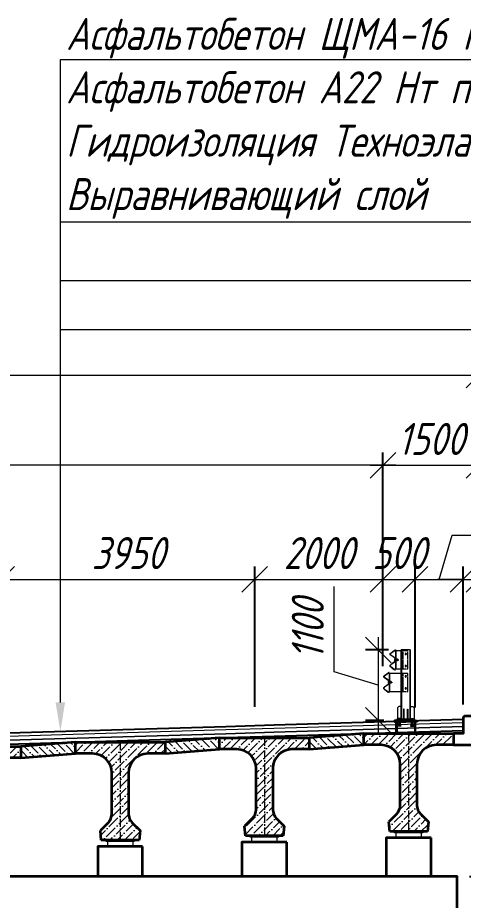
# Model space of a CAD drawing. Header units: millimetres. Extents: x 0 to 285450075, y -3000605 to 8125189010.
# Drawn here: x 7396534 to 7403488, y 38597 to 52371 of the extents above; entities that cross this region are included whole.
import ezdxf
from ezdxf import colors
from ezdxf.entities.mleader import LeaderData, LeaderLine
from ezdxf.math import Vec2, Vec3

# ---------------------------------------------------------------- set-up
doc = ezdxf.new("R2010")
doc.units = ezdxf.units.MM
for name, pattern in [('ACAD_ISO02W100', [15, 12, -3]), ('ACAD_ISO10W100', [18.5, 12, -3, 0.5, -3]), ('осевая', [2, 1.25, -0.25, 0.25, -0.25])]:
    doc.linetypes.add(name, pattern=pattern)
for name, color, linetype, lineweight in [('04_Невидимые', 3, 'Continuous', 13), ('1-Бетон', 106, 'Continuous', 35), ('1-Тонкая', 5, 'Continuous', 20), ('1-Штриховка', 8, 'Continuous', 9), ('ИС_Выноска', 3, 'Continuous', 18), ('ИС_Выноски', 3, 'Continuous', 18), ('ИС_Ось', 3, 'осевая', 18), ('ИС_Размер', 3, 'Continuous', 18)]:
    doc.layers.add(name, color=color, linetype=linetype, lineweight=lineweight)
doc.layers.add('Красный поперечник', color=1, linetype='Continuous')
doc.styles.add('0', font='isocpeur.ttf', dxfattribs={"width": 0.8, "oblique": 15})
doc.styles.add('ISOCPEUR', font='isocpeur.ttf', dxfattribs={"width": 0.8, "oblique": 15, "height": 2.5})
doc.dimstyles.new('М200', dxfattribs={"dimscale": 200, "dimtxt": 2.5, "dimasz": 2, "dimexe": 1, "dimexo": 1, "dimgap": 0.8, "dimtad": 1, "dimdec": 0, "dimzin": 0, "dimdsep": 46, "dimtxsty": '0', "dimblk": 'OBLIQUE', "dimcen": 0.09, "dimdle": 1, "dimclrd": 256, "dimclre": 256, "dimclrt": 256, "dimadec": 4, "dimazin": 0, "dimtfac": 1, "dimtdec": 0, "dimtmove": 1, "dimatfit": 2, "dimfxl": 1, "dimtolj": 1, "dimtzin": 0, "dimlwd": -1, "dimarcsym": 0})

# ---------------------------------------------------------------- blocks, each defined once
blk = doc.blocks.new('1530')
at = {"layer": '1-Штриховка'}
h = blk.add_hatch(dxfattribs=at)
h.set_pattern_fill('ANSI36', color=256, scale=25, style=0)
h.set_pattern_definition([(45, (-1571632.81, 568569.22), (42.0949506, 154.348152), [198.4375, -39.6875, 0, -39.6875])])
h.paths.add_polyline_path([(130, -480), (130, -1117, 0.198927), (189, -1259), (310, -1380), (295, -1530), (-295, -1530), (-310, -1380), (-189, -1259, 0.198898), (-130, -1117), (-130, -480, 0.414214), (-430, -180), (-700, -180), (-700, 0), (700, 0), (700, -180), (430, -180, 0.414224)])
at = {"layer": '1-Бетон'}
for p, q in [((-700, 0), (700, 0)), ((-700, -180), (-700, 0)), ((700, 0), (700, -180)), ((-430, -180), (-700, -180)), ((700, -180), (430, -180)), ((-130, -1117), (-130, -480)), ((130, -480), (130, -1117)), ((-189, -1259), (-310, -1380)), ((189, -1259), (310, -1380)), ((-295, -1530), (-310, -1380)), ((310, -1380), (295, -1530)), ((295, -1530), (-295, -1530))]:
    blk.add_line(p, q, dxfattribs=at)
for centre, radius, start, end in [((-430, -480), 300, 0, 90), ((430, -480), 300, 90, 180), ((-330, -1117), 200, 315.0289, 359.9744), ((330, -1117), 200, 180.0256, 224.9711)]:
    blk.add_arc(centre, radius, start, end, dxfattribs=at)
at = {"layer": 'ИС_Ось', "ltscale": 100}
blk.add_line((0, 0), (0, -1530), dxfattribs=at)
blk = doc.blocks.new('_OBLIQUE')
at = {"color": 0, "linetype": 'ByBlock', "lineweight": -2}
blk.add_line((0.5, 0.5), (-0.5, -0.5), dxfattribs=at)
blk = doc.blocks.new('*D1116')
at = {"layer": 'Defpoints', "color": 0, "linetype": 'Continuous', "transparency": 16777216}
for p in [(7402234, 43606), (7402234, 42049), (7400234, 41417)]:
    blk.add_point(p, dxfattribs=at)
at = {"layer": 'ИС_Размер', "lineweight": -2, "transparency": 16777216}
for p, q in [((7400234, 41617), (7400234, 43806)), ((7402234, 42249), (7402234, 43806))]:
    blk.add_line(p, q, dxfattribs=at)
at = {"layer": 'ИС_Размер', "transparency": 16777216}
blk.add_line((7400034, 43606), (7402434, 43606), dxfattribs=at)
at = {"layer": 'ИС_Размер', "linetype": 'Continuous', "transparency": 16777216, "xscale": 400, "yscale": 400, "zscale": 400, "rotation": 180}
blk.add_blockref('_OBLIQUE', (7400234, 43606), dxfattribs=at)
at = {"layer": 'ИС_Размер', "linetype": 'Continuous', "transparency": 16777216, "xscale": 400, "yscale": 400, "zscale": 400}
blk.add_blockref('_OBLIQUE', (7402234, 43606), dxfattribs=at)
at = {"layer": 'ИС_Размер', "linetype": 'Continuous', "transparency": 16777216, "insert": (7401234, 44016), "char_height": 500, "attachment_point": 5, "style": '0'}
blk.add_mtext('\\A1;2000', dxfattribs=at)
blk = doc.blocks.new('*D1117')
at = {"layer": 'Defpoints', "color": 0, "transparency": 16777216}
for p in [(7403734, 43606), (7403484, 41452), (7403734, 41452)]:
    blk.add_point(p, dxfattribs=at)
at = {"layer": 'ИС_Размер', "lineweight": -2, "transparency": 16777216}
for p, q in [((7403484, 41652), (7403484, 43806)), ((7403734, 41652), (7403734, 43806))]:
    blk.add_line(p, q, dxfattribs=at)
at = {"layer": 'ИС_Размер', "transparency": 16777216}
for p, q in [((7403484, 43606), (7403084, 43606)), ((7403484, 43606), (7403734, 43606)), ((7403734, 43606), (7404134, 43606))]:
    blk.add_line(p, q, dxfattribs=at)
at = {"layer": 'ИС_Размер', "transparency": 16777216, "xscale": 400, "yscale": 400, "zscale": 400}
blk.add_blockref('_OBLIQUE', (7403484, 43606), dxfattribs=at)
at = {"layer": 'ИС_Размер', "transparency": 16777216, "xscale": 400, "yscale": 400, "zscale": 400, "rotation": 180}
blk.add_blockref('_OBLIQUE', (7403734, 43606), dxfattribs=at)
at = {"layer": 'ИС_Размер', "transparency": 16777216, "insert": (7404321, 43797), "char_height": 500, "attachment_point": 5, "style": '0'}
blk.add_mtext('\\A1;250', dxfattribs=at)
blk = doc.blocks.new('*D1118')
at = {"layer": 'Defpoints', "color": 0, "transparency": 16777216}
for p in [(7402734, 43606), (7402234, 42049), (7402734, 41409)]:
    blk.add_point(p, dxfattribs=at)
at = {"layer": 'ИС_Размер', "lineweight": -2, "transparency": 16777216}
for p, q in [((7402234, 42249), (7402234, 43806)), ((7402734, 41609), (7402734, 43806))]:
    blk.add_line(p, q, dxfattribs=at)
at = {"layer": 'ИС_Размер', "transparency": 16777216}
blk.add_line((7402034, 43606), (7402934, 43606), dxfattribs=at)
at = {"layer": 'ИС_Размер', "transparency": 16777216, "xscale": 400, "yscale": 400, "zscale": 400, "rotation": 180}
blk.add_blockref('_OBLIQUE', (7402234, 43606), dxfattribs=at)
at = {"layer": 'ИС_Размер', "transparency": 16777216, "xscale": 400, "yscale": 400, "zscale": 400}
blk.add_blockref('_OBLIQUE', (7402734, 43606), dxfattribs=at)
at = {"layer": 'ИС_Размер', "transparency": 16777216, "insert": (7402484, 44016), "char_height": 500, "attachment_point": 5, "style": '0'}
blk.add_mtext('\\A1;500', dxfattribs=at)
blk = doc.blocks.new('*D1119')
at = {"layer": 'Defpoints', "color": 0, "transparency": 16777216}
for p in [(7403484, 43606), (7402734, 41409), (7403484, 41452)]:
    blk.add_point(p, dxfattribs=at)
at = {"layer": 'ИС_Размер', "transparency": 16777216}
for p, q in [((7403109, 43606), (7403316, 44296)), ((7403316, 44296), (7404530, 44296)), ((7402534, 43606), (7403684, 43606))]:
    blk.add_line(p, q, dxfattribs=at)
at = {"layer": 'ИС_Размер', "lineweight": -2, "transparency": 16777216}
for p, q in [((7402734, 41609), (7402734, 43806)), ((7403484, 41652), (7403484, 43806))]:
    blk.add_line(p, q, dxfattribs=at)
at = {"layer": 'ИС_Размер', "transparency": 16777216, "xscale": 400, "yscale": 400, "zscale": 400, "rotation": 180}
blk.add_blockref('_OBLIQUE', (7402734, 43606), dxfattribs=at)
at = {"layer": 'ИС_Размер', "transparency": 16777216, "xscale": 400, "yscale": 400, "zscale": 400}
blk.add_blockref('_OBLIQUE', (7403484, 43606), dxfattribs=at)
at = {"layer": 'ИС_Размер', "transparency": 16777216, "insert": (7403923, 44706), "char_height": 500, "attachment_point": 5, "style": '0'}
blk.add_mtext('\\A1;750', dxfattribs=at)
blk = doc.blocks.new('*D1120')
at = {"layer": 'Defpoints', "color": 0, "linetype": 'Continuous', "transparency": 16777216}
for p in [(7403734, 46793), (7372285, 41553), (7403734, 41452)]:
    blk.add_point(p, dxfattribs=at)
at = {"layer": 'ИС_Размер', "lineweight": -2, "transparency": 16777216}
for p, q in [((7372285, 41753), (7372285, 46993)), ((7403734, 41652), (7403734, 46993))]:
    blk.add_line(p, q, dxfattribs=at)
at = {"layer": 'ИС_Размер', "transparency": 16777216}
blk.add_line((7372085, 46793), (7403934, 46793), dxfattribs=at)
at = {"layer": 'ИС_Размер', "linetype": 'Continuous', "transparency": 16777216, "xscale": 400, "yscale": 400, "zscale": 400, "rotation": 180}
blk.add_blockref('_OBLIQUE', (7372285, 46793), dxfattribs=at)
at = {"layer": 'ИС_Размер', "linetype": 'Continuous', "transparency": 16777216, "xscale": 400, "yscale": 400, "zscale": 400}
blk.add_blockref('_OBLIQUE', (7403734, 46793), dxfattribs=at)
at = {"layer": 'ИС_Размер', "linetype": 'Continuous', "transparency": 16777216, "insert": (7388010, 47203), "char_height": 500, "attachment_point": 5, "style": '0'}
blk.add_mtext('\\A1;31450', dxfattribs=at)
blk = doc.blocks.new('*D1121')
at = {"layer": 'Defpoints', "color": 0, "linetype": 'Continuous', "transparency": 16777216}
for p in [(7388384, 45387), (7402234, 42049), (7388384, 41061)]:
    blk.add_point(p, dxfattribs=at)
at = {"layer": 'ИС_Размер', "lineweight": -2, "transparency": 16777216}
for p, q in [((7388384, 41261), (7388384, 45587)), ((7402234, 42249), (7402234, 45587))]:
    blk.add_line(p, q, dxfattribs=at)
at = {"layer": 'ИС_Размер', "transparency": 16777216}
blk.add_line((7402434, 45387), (7388184, 45387), dxfattribs=at)
at = {"layer": 'ИС_Размер', "linetype": 'Continuous', "transparency": 16777216, "xscale": 400, "yscale": 400, "zscale": 400, "rotation": 180}
blk.add_blockref('_OBLIQUE', (7388384, 45387), dxfattribs=at)
at = {"layer": 'ИС_Размер', "linetype": 'Continuous', "transparency": 16777216, "xscale": 400, "yscale": 400, "zscale": 400}
blk.add_blockref('_OBLIQUE', (7402234, 45387), dxfattribs=at)
at = {"layer": 'ИС_Размер', "linetype": 'Continuous', "transparency": 16777216, "insert": (7395309, 45797), "char_height": 500, "attachment_point": 5, "style": '0'}
blk.add_mtext('\\A1;13850', dxfattribs=at)
blk = doc.blocks.new('*D1131')
at = {"layer": 'Defpoints', "color": 0, "linetype": 'Continuous', "transparency": 16777216}
for p in [(7400234, 43606), (7400234, 41417), (7396284, 41290)]:
    blk.add_point(p, dxfattribs=at)
at = {"layer": 'ИС_Размер', "lineweight": -2, "transparency": 16777216}
for p, q in [((7396284, 41490), (7396284, 43806)), ((7400234, 41617), (7400234, 43806))]:
    blk.add_line(p, q, dxfattribs=at)
at = {"layer": 'ИС_Размер', "transparency": 16777216}
blk.add_line((7396084, 43606), (7400434, 43606), dxfattribs=at)
at = {"layer": 'ИС_Размер', "linetype": 'Continuous', "transparency": 16777216, "xscale": 400, "yscale": 400, "zscale": 400, "rotation": 180}
blk.add_blockref('_OBLIQUE', (7396284, 43606), dxfattribs=at)
at = {"layer": 'ИС_Размер', "linetype": 'Continuous', "transparency": 16777216, "xscale": 400, "yscale": 400, "zscale": 400}
blk.add_blockref('_OBLIQUE', (7400234, 43606), dxfattribs=at)
at = {"layer": 'ИС_Размер', "linetype": 'Continuous', "transparency": 16777216, "insert": (7398259, 44016), "char_height": 500, "attachment_point": 5, "style": '0'}
blk.add_mtext('\\A1;3950', dxfattribs=at)
blk = doc.blocks.new('*D1233')
at = {"layer": 'Defpoints', "color": 0, "linetype": 'Continuous', "transparency": 16777216}
for p in [(7403384, 38972, 5778), (7401484, 37472, 5778), (7405131, 37472)]:
    blk.add_point(p, dxfattribs=at)
at = {"layer": 'ИС_Размер', "transparency": 16777216}
blk.add_line((7405131, 39172), (7405131, 37272), dxfattribs=at)
at = {"layer": 'ИС_Размер', "lineweight": -2, "transparency": 16777216}
for p, q in [((7403584, 38972), (7405331, 38972)), ((7401684, 37472), (7405331, 37472))]:
    blk.add_line(p, q, dxfattribs=at)
at = {"layer": 'ИС_Размер', "linetype": 'Continuous', "transparency": 16777216, "xscale": 400, "yscale": 400, "zscale": 400}
for p, rotation in [((7405131, 38972), 90), ((7405131, 37472), 270)]:
    blk.add_blockref('_OBLIQUE', p, dxfattribs=dict(at, rotation=rotation))
at = {"layer": 'ИС_Размер', "linetype": 'Continuous', "transparency": 16777216, "insert": (7404721, 38222), "char_height": 500, "attachment_point": 5, "rotation": 90, "style": '0'}
blk.add_mtext('\\A1;1500', dxfattribs=at)
blk = doc.blocks.new('*D1157')
at = {"layer": 'Defpoints', "color": 0, "linetype": 'Continuous', "transparency": 16777216}
for p in [(7403734, 45387), (7402234, 43606, 5778), (7403734, 43606, 5778)]:
    blk.add_point(p, dxfattribs=at)
at = {"layer": 'ИС_Размер', "lineweight": -2, "transparency": 16777216}
for p, q in [((7402234, 43806), (7402234, 45587)), ((7403734, 43806), (7403734, 45587))]:
    blk.add_line(p, q, dxfattribs=at)
at = {"layer": 'ИС_Размер', "transparency": 16777216}
blk.add_line((7402034, 45387), (7403934, 45387), dxfattribs=at)
at = {"layer": 'ИС_Размер', "linetype": 'Continuous', "transparency": 16777216, "xscale": 400, "yscale": 400, "zscale": 400, "rotation": 180}
blk.add_blockref('_OBLIQUE', (7402234, 45387), dxfattribs=at)
at = {"layer": 'ИС_Размер', "linetype": 'Continuous', "transparency": 16777216, "xscale": 400, "yscale": 400, "zscale": 400}
blk.add_blockref('_OBLIQUE', (7403734, 45387), dxfattribs=at)
at = {"layer": 'ИС_Размер', "linetype": 'Continuous', "transparency": 16777216, "insert": (7402984, 45797), "char_height": 500, "attachment_point": 5, "style": '0'}
blk.add_mtext('\\A1;1500', dxfattribs=at)
blk = doc.blocks.new('_None')
blk = doc.blocks.new('*D1464')
at = {"layer": 'Defpoints', "color": 0, "transparency": 16777216}
for p in [(7402519, 42504), (7402161, 41404), (7402449, 41404)]:
    blk.add_point(p, dxfattribs=at)
at = {"layer": 'ИС_Размер', "transparency": 16777216}
for p, q in [((7401471, 42161), (7401471, 43495)), ((7402161, 42704), (7402161, 41204)), ((7402161, 41954), (7401471, 42161))]:
    blk.add_line(p, q, dxfattribs=at)
at = {"layer": 'ИС_Размер', "lineweight": -2, "transparency": 16777216}
for p, q in [((7402319, 42504), (7401961, 42504)), ((7402249, 41404), (7401961, 41404))]:
    blk.add_line(p, q, dxfattribs=at)
at = {"layer": 'ИС_Размер', "transparency": 16777216, "xscale": 400, "yscale": 400, "zscale": 400}
for p, rotation in [((7402161, 42504), 90), ((7402161, 41404), 270)]:
    blk.add_blockref('_OBLIQUE', p, dxfattribs=dict(at, rotation=rotation))
at = {"layer": 'ИС_Размер', "transparency": 16777216, "insert": (7401061, 42828), "char_height": 500, "attachment_point": 5, "rotation": 90, "style": '0'}
blk.add_mtext('\\A1;1100', dxfattribs=at)
blk = doc.blocks.new('Барьерка3')
at = {"lineweight": 15}
for p, q in [((1026, 1779), (1026, 699)), ((1026, 1779), (1166, 1779)), ((1034, 1779), (1034, 699)), ((1159, 699), (1159, 1779)), ((1166, 699), (1166, 1779)), ((1166, 1763), (1256, 1763)), ((1252, 1763), (1252, 1483)), ((1256, 1779), (1255, 1775)), ((1255, 1775), (1261, 1774)), ((1256, 1779), (1262, 1778)), ((1256, 1763), (1256, 1483)), ((1328, 1727), (1267, 1771)), ((1267, 1657), (1328, 1700)), ((1330, 1730), (1270, 1774)), ((1270, 1654), (1330, 1696)), ((1213, 1628), (1213, 1617)), ((1213, 1628), (1225, 1628)), ((1213, 1617), (1225, 1617)), ((1225, 1633), (1225, 1613)), ((1226, 1636), (1233, 1636)), ((1226, 1610), (1233, 1610)), ((1234, 1633), (1234, 1613)), ((1234, 1633), (1234, 1613)), ((1235, 1636), (1250, 1636)), ((1235, 1636), (1240, 1636)), ((1235, 1610), (1250, 1610)), ((1235, 1610), (1240, 1610)), ((1239, 1628), (1250, 1628)), ((1239, 1617), (1250, 1617)), ((1250, 1601), (1250, 1645)), ((1250, 1645), (1252, 1645)), ((1252, 1601), (1250, 1601)), ((1252, 1645), (1252, 1601)), ((1260, 1638), (1260, 1607)), ((1267, 1589), (1328, 1546)), ((1328, 1519), (1267, 1475)), ((1270, 1592), (1330, 1549)), ((1330, 1515), (1270, 1471)), ((1256, 1483), (1166, 1483)), ((1166, 1413), (1356, 1413)), ((1261, 1472), (1255, 1471)), ((1256, 1467), (1255, 1471)), ((1262, 1468), (1256, 1467)), ((1352, 1413), (1352, 1133)), ((1356, 1429), (1355, 1425)), ((1355, 1425), (1361, 1424)), ((1356, 1429), (1362, 1428)), ((1356, 1413), (1356, 1133)), ((1428, 1377), (1367, 1421)), ((1430, 1380), (1370, 1424)), ((1360, 1288), (1360, 1257)), ((1367, 1307), (1428, 1350)), ((1370, 1304), (1430, 1346)), ((1370, 1242), (1430, 1199)), ((1356, 1133), (1166, 1133)), ((1361, 1122), (1355, 1121)), ((1356, 1117), (1355, 1121)), ((1362, 1118), (1356, 1117)), ((1367, 1239), (1428, 1196)), ((1428, 1169), (1367, 1125)), ((1430, 1165), (1370, 1121)), ((980, 699), (980, 709)), ((1012, 709), (980, 709)), ((980, 699), (980, 709)), ((1006, 709), (980, 709)), ((996, 699), (980, 699)), ((1012, 699), (980, 699)), ((989, 699), (989, 709)), ((989, 699), (989, 709)), ((989, 699), (989, 709)), ((989, 699), (989, 709)), ((1003, 699), (1003, 709)), ((1003, 699), (1003, 709)), ((1003, 699), (1003, 709)), ((1003, 699), (1003, 709)), ((1003, 699), (1003, 709)), ((1003, 699), (1003, 709)), ((1003, 699), (1003, 709)), ((1003, 699), (1003, 709)), ((1003, 699), (1003, 709)), ((1003, 699), (1003, 709)), ((1010, 709), (1006, 709)), ((1012, 701), (1012, 709)), ((1012, 699), (1012, 707)), ((1012, 699), (1012, 707)), ((1012, 701), (1012, 707)), ((1012, 699), (1012, 707)), ((1012, 699), (1012, 707)), ((1180, 701), (1180, 709)), ((1180, 709), (1212, 709)), ((1180, 699), (1180, 707)), ((1180, 699), (1180, 707)), ((1180, 701), (1180, 707)), ((1180, 699), (1180, 707)), ((1180, 699), (1180, 707)), ((1180, 699), (1212, 699)), ((1182, 709), (1186, 709)), ((1186, 709), (1212, 709)), ((1189, 699), (1189, 709)), ((1189, 699), (1189, 709)), ((1189, 699), (1189, 709)), ((1189, 699), (1189, 709)), ((1189, 699), (1189, 709)), ((1189, 699), (1189, 709)), ((1189, 699), (1189, 709)), ((1189, 699), (1189, 709)), ((1189, 699), (1189, 709)), ((1189, 699), (1189, 709)), ((1196, 699), (1212, 699)), ((1203, 699), (1203, 709)), ((1203, 699), (1203, 709)), ((1203, 699), (1203, 709)), ((1203, 699), (1203, 709)), ((1212, 699), (1212, 709)), ((1212, 699), (1212, 709))]:
    blk.add_line(p, q, dxfattribs=at)
at = {"color": 3, "linetype": 'ACAD_ISO02W100', "lineweight": 15, "ltscale": 2}
for p, q in [((1063, 1763), (1166, 1763)), ((1063, 1483), (1063, 1763)), ((1138, 1483), (1138, 1763)), ((1166, 1483), (1063, 1483)), ((1063, 1413), (1166, 1413)), ((1063, 1133), (1063, 1413)), ((1138, 1133), (1138, 1413)), ((1166, 1133), (1063, 1133)), ((983, 679), (983, 659)), ((984, 659), (984, 599)), ((985, 679), (985, 659)), ((1007, 679), (1007, 659)), ((1008, 659), (1008, 599)), ((1009, 679), (1009, 659)), ((1183, 679), (1183, 659)), ((1184, 659), (1184, 599)), ((1185, 679), (1185, 659)), ((1207, 679), (1207, 659)), ((1208, 659), (1208, 599)), ((1209, 679), (1209, 659))]:
    blk.add_line(p, q, dxfattribs=at)
at = {"color": 7, "lineweight": 15}
for p, q in [((1313, 1278), (1313, 1267)), ((1313, 1278), (1325, 1278)), ((1313, 1267), (1325, 1267)), ((1325, 1283), (1325, 1263)), ((1326, 1286), (1333, 1286)), ((1326, 1260), (1333, 1260)), ((1334, 1283), (1334, 1263)), ((1334, 1283), (1334, 1263)), ((1335, 1286), (1350, 1286)), ((1335, 1286), (1340, 1286)), ((1335, 1260), (1350, 1260)), ((1335, 1260), (1340, 1260)), ((1339, 1278), (1350, 1278)), ((1339, 1267), (1350, 1267))]:
    blk.add_line(p, q, dxfattribs=at)
at = {"lineweight": 15, "ltscale": 5}
for p, q in [((1350, 1251), (1350, 1295)), ((1350, 1295), (1352, 1295)), ((1352, 1251), (1350, 1251)), ((1352, 1295), (1352, 1251))]:
    blk.add_line(p, q, dxfattribs=at)
at = {"linetype": 'Continuous'}
for p, q in [((946, 477), (946, 659)), ((956, 659), (956, 477)), ((1237, 659), (1237, 477)), ((1246, 477), (1246, 659)), ((1246, 477), (946, 477))]:
    blk.add_line(p, q, dxfattribs=at)
at = {"linetype": 'ACAD_ISO10W100', "ltscale": 2.5}
for p, q in [((996, 685), (996, 587)), ((1196, 685), (1196, 587))]:
    blk.add_line(p, q, dxfattribs=at)
at = {"lineweight": 15}
blk.add_lwpolyline([(1260, 1638), (1264, 1638, -0.414214), (1270, 1632), (1270, 1625), (1266, 1625), (1266, 1621), (1270, 1621), (1270, 1614, -0.414214), (1264, 1608), (1260, 1608), (1260, 1638)], format="xyb", dxfattribs=at)
at = {"color": 7, "lineweight": 15}
blk.add_lwpolyline([(1360, 1288), (1364, 1288, -0.414214), (1370, 1282), (1370, 1275), (1366, 1275), (1366, 1271), (1370, 1271), (1370, 1264, -0.414214), (1364, 1258), (1360, 1258), (1360, 1288)], format="xyb", dxfattribs=at)
at = {"lineweight": 15}
for points in [[(1026, 897), (986, 897), (966, 877), (966, 699)], [(1166, 897), (1206, 897), (1226, 877), (1226, 699)]]:
    blk.add_lwpolyline(points, dxfattribs=at)
for points in [[(1071, 855), (1061, 855), (1061, 699), (1071, 699)], [(1121, 855), (1131, 855), (1131, 699), (1121, 699)], [(1236, 679), (956, 679), (956, 699), (1236, 699)]]:
    blk.add_lwpolyline(points, close=True, dxfattribs=at)
at = {"linetype": 'Continuous'}
for points in [[(1096, 679), (921, 679), (921, 659), (1096, 659)], [(1096, 679), (1271, 679), (1271, 659), (1096, 659)]]:
    blk.add_lwpolyline(points, dxfattribs=at)
blk.add_lwpolyline([(921, 659), (1271, 659), (1271, 679), (921, 679)], close=True, dxfattribs=at)
at = {"color": 3, "linetype": 'ACAD_ISO02W100', "lineweight": 15, "ltscale": 2}
for points in [[(971, 599), (1021, 599), (1021, 589), (971, 589)], [(982, 659), (1010, 659), (1010, 599), (982, 599)], [(1221, 599), (1171, 599), (1171, 589), (1221, 589)], [(1210, 659), (1182, 659), (1182, 599), (1210, 599)]]:
    blk.add_lwpolyline(points, close=True, dxfattribs=at)
at = {"lineweight": 15}
for centre in [(1096, 1718), (1096, 1528), (1096, 1368), (1096, 1178)]:
    blk.add_circle(centre, 10.9, dxfattribs=at)
for centre, radius, start, end in [((1280, 1637), 24, 122.4532, 180), ((1280, 1637), 20, 122.4532, 180), ((1258, 1758), 16, 53.8126, 78.6901), ((1258, 1758), 20, 53.8126, 78.6901), ((1319, 1713), 16, 302.4532, 57.5468), ((1319, 1713), 20, 302.4532, 57.5468), ((1280, 1609), 24, 180, 237.5468), ((1280, 1609), 20, 180, 237.5468), ((1319, 1532), 16, 302.4532, 57.5468), ((1319, 1532), 20, 302.4532, 57.5468), ((1258, 1487), 16, 281.3099, 306.1874), ((1258, 1487), 20, 281.3099, 306.1874), ((1358, 1408), 16, 53.8126, 78.6901), ((1358, 1408), 20, 53.8126, 78.6901), ((1419, 1363), 20, 302.4532, 57.5468), ((1380, 1287), 24, 122.4532, 180), ((1380, 1287), 20, 122.4532, 180), ((1419, 1363), 16, 302.4532, 57.5468), ((1358, 1137), 16, 281.3099, 306.1874), ((1358, 1137), 20, 281.3099, 306.1874), ((982, 707), 2, 90, 180), ((982, 701), 2, 180, 270), ((987, 707), 2, 0, 90), ((987, 701), 2, 270, 0), ((991, 707), 2, 90, 180), ((991, 701), 2, 180, 270), ((1001, 707), 2, 0, 90), ((1001, 701), 2, 270, 0), ((1005, 707), 2, 90, 180), ((1005, 701), 2, 180, 270), ((1010, 707), 2, 359.9996, 90), ((1010, 701), 2, 270, 0), ((1182, 707), 2, 90, 180.0004), ((1182, 701), 2, 180, 270), ((1187, 707), 2, 0, 90), ((1187, 701), 2, 270, 0), ((1191, 707), 2, 90, 180), ((1191, 701), 2, 180, 270), ((1201, 707), 2, 0, 90), ((1201, 701), 2, 270, 0), ((1205, 707), 2, 90, 180), ((1205, 701), 2, 180, 270), ((1210, 707), 2, 0, 90), ((1210, 701), 2, 270, 0)]:
    blk.add_arc(centre, radius, start, end, dxfattribs=at)
at = {"lineweight": 15, "ltscale": 0.2}
for centre, radius, start, end in [((1380, 1259), 24, 180, 237.5468), ((1380, 1259), 20, 180, 237.5468), ((1419, 1182), 16, 302.4532, 57.5468), ((1419, 1182), 20, 302.4532, 57.5468)]:
    blk.add_arc(centre, radius, start, end, dxfattribs=at)
at = {"lineweight": 15}
for centre, major_axis, start_param, end_param in [((1229, 1633), (3.23, 3.23), 1.691386, 2.356194), ((1229, 1633), (-3.23, 3.23), 0.785398, 2.356194), ((1229, 1624), (3.23, 3.23), 0.785398, 2.356194), ((1229, 1622), (-3.23, 3.23), 0.785398, 2.356194), ((1229, 1613), (3.23, 3.23), 0.785398, 2.356194), ((1229, 1613), (-3.23, 3.23), 0.785398, 1.450207), ((1229, 1633), (3.23, 3.23), 3.926991, 5.497787), ((1229, 1624), (-3.23, 3.23), 3.926991, 5.497787), ((1229, 1622), (3.23, 3.23), 3.926991, 5.497787), ((1229, 1613), (-3.23, 3.23), 3.926991, 5.497787), ((1229, 1633), (-3.23, 3.23), 3.926991, 4.5918), ((1229, 1613), (3.23, 3.23), 4.832978, 5.497787), ((1239, 1633), (3.23, 3.23), 1.691386, 2.356194), ((1239, 1633), (3.23, 3.23), 2.356194, 3.926991), ((1239, 1624), (-3.23, 3.23), -0.785398, 0.785398), ((1239, 1622), (3.23, 3.23), 2.356194, 3.926991), ((1239, 1613), (-3.23, 3.23), -0.785398, 0.785398), ((1239, 1613), (-3.23, 3.23), 0.785398, 1.450207)]:
    blk.add_ellipse(centre, major_axis=major_axis, ratio=1, start_param=start_param, end_param=end_param, dxfattribs=at)
at = {"color": 7, "lineweight": 15}
for centre, major_axis, start_param, end_param in [((1329, 1283), (3.23, 3.23), 1.691386, 2.356194), ((1329, 1283), (-3.23, 3.23), 0.785398, 2.356194), ((1329, 1274), (3.23, 3.23), 0.785398, 2.356194), ((1329, 1272), (-3.23, 3.23), 0.785398, 2.356194), ((1329, 1263), (3.23, 3.23), 0.785398, 2.356194), ((1329, 1263), (-3.23, 3.23), 0.785398, 1.450207), ((1329, 1283), (3.23, 3.23), 3.926991, 5.497787), ((1329, 1274), (-3.23, 3.23), 3.926991, 5.497787), ((1329, 1272), (3.23, 3.23), 3.926991, 5.497787), ((1329, 1263), (-3.23, 3.23), 3.926991, 5.497787), ((1329, 1283), (-3.23, 3.23), 3.926991, 4.5918), ((1329, 1263), (3.23, 3.23), 4.832978, 5.497787), ((1339, 1283), (3.23, 3.23), 1.691386, 2.356194), ((1339, 1283), (3.23, 3.23), 2.356194, 3.926991), ((1339, 1274), (-3.23, 3.23), -0.785398, 0.785398), ((1339, 1272), (3.23, 3.23), 2.356194, 3.926991), ((1339, 1263), (-3.23, 3.23), -0.785398, 0.785398), ((1339, 1263), (-3.23, 3.23), 0.785398, 1.450207)]:
    blk.add_ellipse(centre, major_axis=major_axis, ratio=1, start_param=start_param, end_param=end_param, dxfattribs=at)

msp = doc.modelspace()

# ---------------------------------------------------------------- hatches: boundary and pattern name
at = {"layer": '1-Штриховка'}
h = msp.add_hatch(dxfattribs=at)
h.set_pattern_fill('ANSI36', color=256, scale=25, angle=90, style=0)
h.set_pattern_definition([(135, (1672612.16, -5210950.3), (-154.3481521, 42.0949506), [198.4375, -39.6875, 0, -39.6875])])
h.paths.add_polyline_path([(7401934.5229, 41201.8216), (7401084.5229, 41134.3216), (7401084.5229, 40954.3216), (7401934.5229, 41021.8216)])
h = msp.add_hatch(dxfattribs=at)
h.set_pattern_fill('ANSI36', color=256, scale=25, angle=90, style=0)
h.set_pattern_definition([(135, (1668112.16, -5211085.3), (-154.3481521, 42.0949506), [198.4375, -39.6875, 0, -39.6875])])
h.paths.add_polyline_path([(7397434.5229, 41066.8216), (7396584.5229, 40999.3216), (7396584.5229, 40819.3216), (7397434.5229, 40886.8216)])
h = msp.add_hatch(dxfattribs=at)
h.set_pattern_fill('ANSI36', color=256, scale=25, angle=90, style=0)
h.set_pattern_definition([(135, (1670362.16, -5211017.8), (-154.3481521, 42.0949506), [198.4375, -39.6875, 0, -39.6875])])
h.paths.add_polyline_path([(7399684.5229, 41134.3216), (7398834.5229, 41066.8216), (7398834.5229, 40886.8216), (7399684.5229, 40954.3216)])

# ---------------------------------------------------------------- linework, layer by layer
at = {"layer": '04_Невидимые', "elevation": 5778.159}
for points in [[(7402854.5229, 39651.8216), (7402414.5229, 39651.8216), (7402414.5229, 39671.8216), (7402854.5229, 39671.8216)], [(7398354.5229, 39516.8216), (7397914.5229, 39516.8216), (7397914.5229, 39536.8216), (7398354.5229, 39536.8216)], [(7400604.5229, 39584.3216), (7400164.5229, 39584.3216), (7400164.5229, 39604.3216), (7400604.5229, 39604.3216)]]:
    msp.add_lwpolyline(points, close=True, dxfattribs=at)
at = {"layer": '1-Бетон', "elevation": 5778.159}
msp.add_lwpolyline([(7403334.5229, 41021.8216), (7403654.1058, 41021.8216, -1), (7403684.1058, 41021.8216), (7403714.3748, 41021.8216), (7403734.3748, 41041.8216), (7403734.3748, 41451.8216), (7403714.3748, 41471.8216), (7403504.3748, 41471.8216), (7403484.3748, 41451.6944), (7403484.3748, 41201.8216), (7403334.5229, 41201.8216)], format="xyb", dxfattribs=at)
for points in [[(7401084.5229, 40954.3216), (7401934.5229, 41021.8216), (7401934.5229, 41201.8216), (7401084.5229, 41134.3216)], [(7396584.5229, 40819.3216), (7397434.5229, 40886.8216), (7397434.5229, 41066.8216), (7396584.5229, 40999.3216)], [(7398834.5229, 40886.8216), (7399684.5229, 40954.3216), (7399684.5229, 41134.3216), (7398834.5229, 41066.8216)], [(7402984.5229, 39573.8216), (7402284.5229, 39573.8216), (7402284.5229, 38972.3113), (7402984.5229, 38972.3113)], [(7398484.5229, 39438.8216), (7397784.5229, 39438.8216), (7397784.5229, 38972.3113), (7398484.5229, 38972.3113)], [(7400734.5229, 39506.3216), (7400034.5229, 39506.3216), (7400034.5229, 38972.3113), (7400734.5229, 38972.3113)]]:
    msp.add_lwpolyline(points, close=True, dxfattribs=at)
msp.add_lwpolyline([(7388384.434, 38972.3113), (7403384.2561, 38972.3113), (7403384.0783, 38222.3113), (7401483.9005, 37472.3113), (7390284.0783, 37472.3113), (7388384.2561, 38222.3113), (7388384.434, 38972.3113)], dxfattribs=at)
at = {"layer": '1-Тонкая', "elevation": 5778.159}
for points in [[(7372534.315, 40425.3113), (7374484.7174, 40503.3274), (7375234.7174, 40525.8274), (7379184.7174, 40644.3274), (7384134.7174, 40792.8274), (7386034.7174, 40849.8274), (7387134.7174, 40882.8274), (7392084.7174, 41031.3274), (7396034.7174, 41149.8274), (7399784.7174, 41262.3274), (7400534.7174, 41284.8274), (7403484.3749, 41373.3171)], [(7372534.315, 40365.3113), (7374484.7174, 40443.3274), (7375234.7174, 40465.8274), (7379184.7174, 40584.3274), (7384134.7174, 40732.8274), (7386034.7174, 40789.8274), (7387134.7174, 40822.8274), (7392084.7174, 40971.3274), (7396034.7174, 41089.8274), (7399784.7174, 41202.3274), (7400534.7174, 41224.8274), (7403484.3749, 41313.3171)], [(7372534.315, 40360.3113), (7374484.7174, 40438.3274), (7375234.7174, 40460.8274), (7379184.7174, 40579.3274), (7384134.7174, 40727.8274), (7386034.7174, 40784.8274), (7387134.7174, 40817.8274), (7392084.7174, 40966.3274), (7396034.7174, 41084.8274), (7399784.7174, 41197.3274), (7400534.7174, 41219.8274), (7403484.3749, 41308.3171)]]:
    msp.add_lwpolyline(points, dxfattribs=at)
at = {"layer": 'Defpoints', "color": 252, "true_color": 0x939598, "elevation": 5778.159}
msp.add_lwpolyline([(7372534.315, 40300.3113), (7374484.7174, 40378.3274), (7375234.7174, 40400.8274), (7379184.7174, 40519.3274), (7384134.7174, 40667.8274), (7386034.7174, 40724.8274), (7387134.7174, 40757.8274), (7392084.7174, 40906.3274), (7396034.7174, 41024.8274), (7399784.7174, 41137.3274), (7400534.7174, 41159.8274), (7403484.3749, 41248.3171)], dxfattribs=at)
at = {"layer": 'ИС_Выноска'}
for p, q in [((7397200.4683, 49185.8795, 5778.159), (7410991.3083, 49185.8797, 5778.159)), ((7397200.4683, 48267.9061, 5778.159), (7410991.3083, 48267.9063, 5778.159)), ((7397200.4683, 47503.1486, 5778.159), (7410991.3083, 47503.1489, 5778.159))]:
    msp.add_line(p, q, dxfattribs=at)
at = {"layer": 'ИС_Размер', "elevation": 5778.159}
for points in [[(7400584.5229, 39584.3216), (7400184.5229, 39584.3216), (7400184.5229, 39506.3216), (7400584.5229, 39506.3216), (7400584.5229, 39584.3216)], [(7402834.5229, 39651.8216), (7402434.5229, 39651.8216), (7402434.5229, 39573.8216), (7402834.5229, 39573.8216), (7402834.5229, 39651.8216)], [(7398334.5229, 39516.8216), (7397934.5229, 39516.8216), (7397934.5229, 39438.8216), (7398334.5229, 39438.8216), (7398334.5229, 39516.8216)]]:
    msp.add_lwpolyline(points, dxfattribs=at)
at = {"layer": 'Красный поперечник', "elevation": 5778.159}
msp.add_lwpolyline([(7372534.315, 40475.3113), (7374484.7174, 40553.3274), (7375234.7174, 40575.8274), (7379184.7174, 40694.3274), (7384134.7174, 40842.8274), (7386034.7174, 40899.8274), (7387134.7174, 40932.8274), (7392084.7174, 41081.3274), (7396034.7174, 41199.8274), (7399784.7174, 41312.3274), (7400534.7174, 41334.8274), (7403484.3749, 41423.3171)], dxfattribs=at)

# ---------------------------------------------------------------- block references
at = {"xscale": -1}
msp.add_blockref('Барьерка3', (7403685.5723, 40725.2701, 5778.159), dxfattribs=at)
at = {"layer": 'ИС_Размер', "linetype": 'Continuous'}
for p in [(7402634.5229, 41201.8216, 5778.159), (7398134.5229, 41066.8216, 5778.159), (7400384.5229, 41134.3216, 5778.159), (7395884.5229, 40999.3216, 5778.159)]:
    msp.add_blockref('1530', p, dxfattribs=at)

# ---------------------------------------------------------------- dimensions: what is measured, and where the dimension line sits
for base, p1, p2, picture, middle in [((7403734.3748, 46792.7196, 5778.159), (7372284.6687, 41552.8385, 5778.159), (7403734.3748, 41451.8216, 5778.159), '*D1120', (7388009.5218, 47202.7196, 5778.159)), ((7388384.3129, 45387.1772, 5778.159), (7402234.3129, 42049.29, 5778.159), (7388384.3129, 41060.5639, 5778.159), '*D1121', (7395309.3129, 45797.1772, 5778.159)), ((7403734.3748, 45387.1772), (7402234.3129, 43606.3475, 5778.159), (7403734.3748, 43606.3475, 5778.159), '*D1157', (7402984.3438, 45797.1772)), ((7400234.3129, 43606.3475, 5778.159), (7396284.3129, 41290.0203, 5778.159), (7400234.3129, 41416.6306, 5778.159), '*D1131', (7398259.3129, 44016.3475, 5778.159)), ((7402234.3129, 43606.3475, 5778.159), (7400234.3129, 41416.6306, 5778.159), (7402234.3129, 42049.29, 5778.159), '*D1116', (7401234.3129, 44016.3475, 5778.159))]:
    dim = msp.add_linear_dim(base=base, p1=p1, p2=p2, dimstyle='М200', dxfattribs=at)
    dim.commit()
    dim.dimension.update_dxf_attribs({"geometry": picture, "text_midpoint": middle})
at = {"layer": 'ИС_Размер'}
dim = msp.add_linear_dim(base=(7403484.3748, 43606.3475, 5778.159), p1=(7402733.957, 41409.4377, 5778.159), p2=(7403484.3748, 41451.6944, 5778.159), dimstyle='М200', dxfattribs=at)
dim.commit()
dim.dimension.update_dxf_attribs({"geometry": '*D1119', "text_midpoint": (7403476.1659, 44706.3475, 5778.159)})
dim = msp.add_linear_dim(base=(7402733.957, 43606.3475, 5778.159), p1=(7402234.3129, 42049.29, 5778.159), p2=(7402733.957, 41409.4377, 5778.159), dimstyle='М200', dxfattribs=at)
dim.commit()
dim.dimension.update_dxf_attribs({"geometry": '*D1118', "text_midpoint": (7402484.1349, 43606.3475, 5778.159), "dimtype": 160})
dim = msp.add_linear_dim(base=(7403734.3748, 43606.3475, 5778.159), p1=(7403484.3748, 41451.6944, 5778.159), p2=(7403734.3748, 41451.8216, 5778.159), angle=180, dimstyle='М200', dxfattribs=at)
dim.commit()
dim.dimension.update_dxf_attribs({"geometry": '*D1117', "text_midpoint": (7404321.2714, 43386.7423, 5778.159), "dimtype": 160})
dim = msp.add_linear_dim(base=(7402161.4229, 41404.0235, 5778.159), p1=(7402519.315, 42504.0235, 5778.159), p2=(7402449.3146, 41404.0235, 5778.159), angle=90, dimstyle='М200', dxfattribs=at)
dim.commit()
dim.dimension.update_dxf_attribs({"geometry": '*D1464', "text_midpoint": (7401061.4229, 42321.0235, 5778.159)})
at = {"layer": 'ИС_Размер', "linetype": 'Continuous'}
dim = msp.add_linear_dim(base=(7405131.2868, 37472.3113), p1=(7403384.2561, 38972.3113, 5778.159), p2=(7401483.9005, 37472.3113, 5778.159), angle=90, dimstyle='М200', dxfattribs=at)
dim.commit()
dim.dimension.update_dxf_attribs({"geometry": '*D1233', "text_midpoint": (7404721.2868, 38222.3113)})

# ---------------------------------------------------------------- leaders
at = {"layer": 'ИС_Выноска', "ltscale": 0.5}
ml = msp.add_multileader_mtext('Standard', dxfattribs=at)
ml.set_content('\\A1;Асфальтобетон ЩМА-16 по ГОСТ 58406.1 на ПБВ60 по ГОСТ 52056-2003                            -50мм\\PАсфальтобетон А22 Нт по ГОСТ 58406.2-2020 на БНД 50/70 по ГОСТ 33133-2020               -60мм\\PГидроизоляция Техноэластмост С             -5 мм\\PВыравнивающий слой                      -min 30 мм', color=256, style='0')
ml.set_leader_properties(color=256, linetype='ByLayer', lineweight=-1)
ml.build(insert=Vec2(0, 0))
ml.multileader.update_dxf_attribs({"text_left_attachment_type": 6, "text_right_attachment_type": 6, "dogleg_length": 0.36, "arrow_head_size": 450, "scale": 75})
ctx = ml.context
ctx.base_point, ctx.scale, ctx.char_height, ctx.arrow_head_size, ctx.landing_gap_size, ctx.plane_origin, ctx.plane_x_axis, ctx.plane_y_axis = Vec3(7320685.2337, 51717.5023, 5778.159), 75, 500, 450, 18, Vec3(7320105.1262, 80742.9482, 5778.159), Vec3(1, 0.0000000247), Vec3(-0.0000000247, 1)
ctx.left_attachment, ctx.right_attachment = 6, 6
notes = []
notes.append((ctx, [(0, (1, 1, 0), (7320613.2337, 51717.5023, 5778.159), (1, 0.0000000247), 72, [(0, [(7320613.2337, 41234.7999, 5778.159)], 0, [])])]))
ctx.mtext.insert, ctx.mtext.text_direction, ctx.mtext.rotation, ctx.mtext.width, ctx.mtext.flow_direction = Vec3(7320703.2337, 52367.5023, 5778.159), Vec3(1, 0.0000000247), 0.0000000247, 14306.378366, 5
ml = msp.add_multileader_mtext('Standard', dxfattribs=at)
ml.set_content('\\A1;Асфальтобетон ЩМА-16 по ГОСТ 58406.1 на ПБВ60 по ГОСТ 52056-2003                            -50мм\\PАсфальтобетон А22 Нт по ГОСТ 58406.2-2020 на БНД 50/70 по ГОСТ 33133-2020               -60мм\\PГидроизоляция Техноэластмост С            -5 мм\\PВыравнивающий слой                      -min 30 мм', color=256, style='0')
ml.set_leader_properties(color=256, linetype='ByLayer', lineweight=-1)
ml.build(insert=Vec2(0, 0))
ml.multileader.update_dxf_attribs({"text_left_attachment_type": 6, "text_right_attachment_type": 6, "dogleg_length": 0.36, "arrow_head_size": 450, "scale": 75})
ctx = ml.context
ctx.base_point, ctx.scale, ctx.char_height, ctx.arrow_head_size, ctx.landing_gap_size, ctx.plane_origin, ctx.plane_x_axis, ctx.plane_y_axis = Vec3(7397272.4683, 51717.5023, 5778.159), 75, 500, 450, 18, Vec3(7396692.3609, 80742.9482, 5778.159), Vec3(1, 0.0000000247), Vec3(-0.0000000247, 1)
ctx.left_attachment, ctx.right_attachment = 6, 6
notes.append((ctx, [(0, (1, 1, 0), (7397200.4683, 51717.5023, 5778.159), (1, 0.0000000247), 72, [(0, [(7397200.4683, 41234.7999, 5778.159)], 0, [])])]))
ctx.mtext.insert, ctx.mtext.text_direction, ctx.mtext.rotation, ctx.mtext.width, ctx.mtext.flow_direction = Vec3(7397290.4683, 52367.5023, 5778.159), Vec3(1, 0.0000000247), 0.0000000247, 14306.378366, 5
at = {"layer": 'ИС_Выноски'}
ml = msp.add_multileader_mtext('Standard', dxfattribs=at)
ml.set_content('Ось водоотвода ', color=256, style='ISOCPEUR')
ml.set_leader_properties(color=256, linetype='ByLayer', lineweight=-1)
ml.set_arrow_properties(name='NONE')
ml.build(insert=Vec2(0, 0))
ml.multileader.update_dxf_attribs({"text_left_attachment_type": 6, "text_right_attachment_type": 6, "dogleg_length": 0.36, "arrow_head_size": 600, "scale": 50})
ctx = ml.context
ctx.base_point, ctx.scale, ctx.char_height, ctx.arrow_head_size, ctx.landing_gap_size, ctx.plane_origin = Vec3(7292610.0323, 42600), 50, 500, 600, 9, Vec3(7310228.4823, 38218.1245)
ctx.left_attachment, ctx.right_attachment, ctx.text_align_type = 6, 6, 1
notes.append((ctx, [(1, (1, 1, 0), (7295682.5278, 42600), (-1, 0), 80.5209, [(1, [(7296167.4362, 41820)], 0, [])])]))
ctx.mtext.insert, ctx.mtext.width, ctx.mtext.alignment, ctx.mtext.flow_direction = Vec3(7294106.0196, 43200), 4099.251767, 2, 5
ml = msp.add_multileader_mtext('Standard', dxfattribs=at)
ml.set_content('Ось водоотвода ', color=256, style='ISOCPEUR')
ml.set_leader_properties(color=256, linetype='ByLayer', lineweight=-1)
ml.set_arrow_properties(name='NONE')
ml.build(insert=Vec2(0, 0))
ml.multileader.update_dxf_attribs({"text_left_attachment_type": 6, "text_right_attachment_type": 6, "dogleg_length": 0.36, "arrow_head_size": 600, "scale": 50})
ctx = ml.context
ctx.base_point, ctx.scale, ctx.char_height, ctx.arrow_head_size, ctx.landing_gap_size, ctx.plane_origin = Vec3(7369197.267, 42600), 50, 500, 600, 9, Vec3(7386815.717, 38218.1245)
ctx.left_attachment, ctx.right_attachment, ctx.text_align_type = 6, 6, 1
notes.append((ctx, [(1, (1, 1, 0), (7372269.7624, 42600), (-1, 0), 80.5209, [(1, [(7372754.6709, 41820)], 0, [])])]))
ctx.mtext.insert, ctx.mtext.width, ctx.mtext.alignment, ctx.mtext.flow_direction = Vec3(7370693.2543, 43200), 4099.251767, 2, 5
for ctx, leaders in notes:
    for number, flags, end, landing, length, lines in leaders:
        leader = LeaderData()
        leader.index, (leader.has_last_leader_line, leader.has_dogleg_vector, leader.attachment_direction) = number, flags
        leader.last_leader_point, leader.dogleg_vector, leader.dogleg_length = Vec3(end), Vec3(landing), length
        for number, points, colour, breaks in lines:
            line = LeaderLine()
            line.index, line.vertices, line.color, line.breaks = number, Vec3.list(points), colors.encode_raw_color(colour), breaks
            leader.lines.append(line)
        ctx.leaders.append(leader)

doc.saveas('drawing.dxf')
